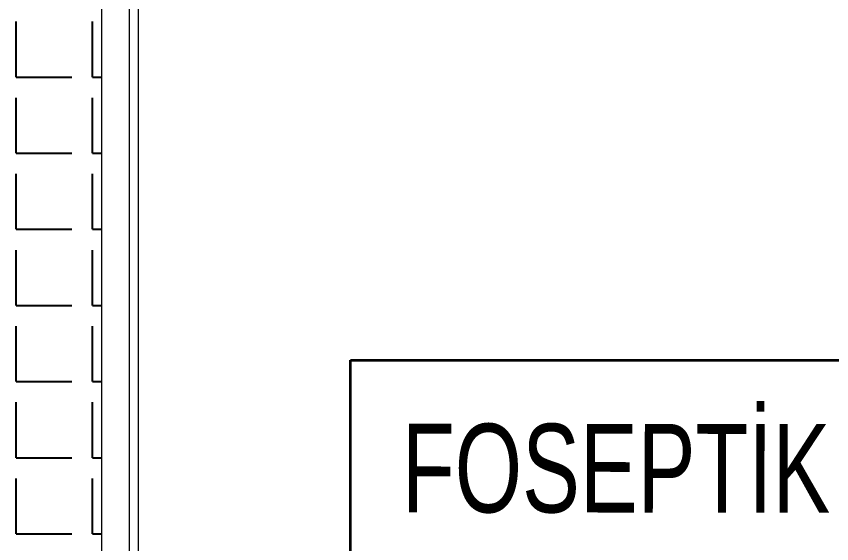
# Model space of a CAD drawing. Header units: inches. Extents: x -7543 to -822, y 102837 to 190349.
# Drawn here: x -837.04477 to -837.02269, y 102837.27736 to 102837.29165 of the extents above; entities that cross this region are included whole.
import ezdxf

# ---------------------------------------------------------------- set-up
doc = ezdxf.new("R2010")
doc.units = ezdxf.units.IN
doc.header["$MEASUREMENT"] = 0
doc.linetypes.add('__ZG_T_P__9', pattern=[22, 1, -10, 1, -10])
doc.layers.add('BALKON', color=7, linetype='Continuous', lineweight=20, true_color=0xffaaa9)
doc.layers.add('DUVAR', color=7, linetype='Continuous', lineweight=35, true_color=0xfc4642)
doc.layers.add('TARAMA', color=8, linetype='Continuous', lineweight=25)
doc.layers.add('YAZI', color=7, linetype='Continuous', lineweight=25)
doc.styles.add('İSİM', font='arial.ttf', dxfattribs={"width": 0.7, "height": 50})

msp = doc.modelspace()

# ---------------------------------------------------------------- linework, layer by layer
at = {"layer": 'BALKON'}
for p, q in [((-837.042457, 102837.274179), (-837.042457, 102837.293179)), ((-837.041707, 102837.274429), (-837.041707, 102837.293179)), ((-837.041457, 102837.274179), (-837.041457, 102837.293179))]:
    msp.add_line(p, q, dxfattribs=at)
at = {"layer": 'DUVAR', "linetype": '__ZG_T_P__9'}
for p, q in [((-837.035722, 102837.282331), (-837.007863, 102837.282331)), ((-837.035722, 102837.266429), (-837.035722, 102837.282331))]:
    msp.add_line(p, q, dxfattribs=at)
at = {"layer": 'TARAMA'}
for p, q in [((-837.04477, 102837.290003), (-837.04477, 102837.291503)), ((-837.042707, 102837.290003), (-837.042707, 102837.291503)), ((-837.04477, 102837.290003), (-837.04327, 102837.290003)), ((-837.042707, 102837.290003), (-837.042457, 102837.290003)), ((-837.04477, 102837.28794), (-837.04477, 102837.28944)), ((-837.042707, 102837.28794), (-837.042707, 102837.28944)), ((-837.04477, 102837.28794), (-837.04327, 102837.28794)), ((-837.042707, 102837.28794), (-837.042457, 102837.28794)), ((-837.04477, 102837.285878), (-837.04477, 102837.287378)), ((-837.042707, 102837.285878), (-837.042707, 102837.287378)), ((-837.04477, 102837.285878), (-837.04327, 102837.285878)), ((-837.042707, 102837.285878), (-837.042457, 102837.285878)), ((-837.04477, 102837.283815), (-837.04477, 102837.285315)), ((-837.042707, 102837.283815), (-837.042707, 102837.285315)), ((-837.04477, 102837.283815), (-837.04327, 102837.283815)), ((-837.042707, 102837.283815), (-837.042457, 102837.283815)), ((-837.04477, 102837.281753), (-837.04477, 102837.283253)), ((-837.042707, 102837.281753), (-837.042707, 102837.283253)), ((-837.04477, 102837.281753), (-837.04327, 102837.281753)), ((-837.042707, 102837.281753), (-837.042457, 102837.281753)), ((-837.04477, 102837.27969), (-837.04477, 102837.28119)), ((-837.042707, 102837.27969), (-837.042707, 102837.28119)), ((-837.04477, 102837.27969), (-837.04327, 102837.27969)), ((-837.042707, 102837.27969), (-837.042457, 102837.27969)), ((-837.04477, 102837.277628), (-837.04477, 102837.279128)), ((-837.042707, 102837.277628), (-837.042707, 102837.279128)), ((-837.04477, 102837.277628), (-837.04327, 102837.277628)), ((-837.042707, 102837.277628), (-837.042457, 102837.277628))]:
    msp.add_line(p, q, dxfattribs=at)

# ---------------------------------------------------------------- texts
at = {"layer": 'YAZI', "style": 'İSİM', "width": 0.7}
msp.add_text('FOSEPTİK', height=0.0024, rotation=359.9399, dxfattribs=at).set_placement((-837.034331, 102837.278211))

doc.saveas('drawing.dxf')
